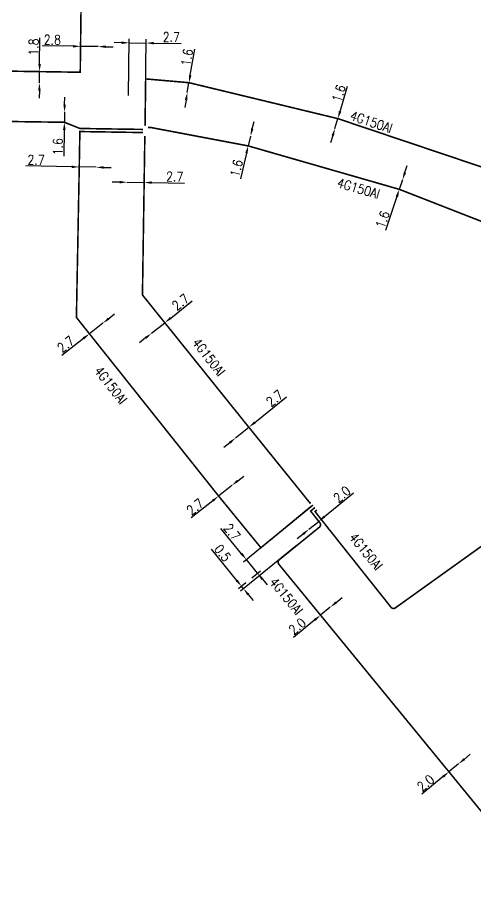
# Model space of a CAD drawing. Header units: millimetres. Extents: x 146511 to 147000, y 143998 to 145000.
# Drawn here: x 146681.5 to 146754.4, y 144450.3 to 144588.4 of the extents above; entities that cross this region are included whole.
import ezdxf
from ezdxf.enums import TextEntityAlignment as Align

# ---------------------------------------------------------------- set-up
doc = ezdxf.new("R2010")
doc.units = ezdxf.units.MM
doc.header["$MEASUREMENT"] = 0
doc.header["$PDMODE"] = 34
doc.linetypes.add('B_ST_AL', pattern=[2000, 1000, 1000])
doc.layers.get('DEFPOINTS').update_dxf_attribs({"linetype": 'CONTINUOUS'})
doc.layers.add('B_100', color=3, linetype='CONTINUOUS')
doc.styles.get("Standard").update_dxf_attribs({"font": 'romans.shx', "width": 0.85})
doc.dimstyles.get("Standard").update_dxf_attribs({"dimtxt": 1.5, "dimasz": 1.2, "dimexe": 0.625, "dimexo": 0.625, "dimgap": 0.25, "dimtad": 1, "dimdec": 1, "dimzin": 0, "dimdsep": 46, "dimtxsty": 'Standard', "dimcen": -0.5, "dimadec": 0, "dimazin": 0, "dimtfac": 1, "dimtdec": 1, "dimtmove": 0, "dimatfit": 3, "dimfxl": 1, "dimtolj": 1, "dimtzin": 0, "dimarcsym": 0})

# ---------------------------------------------------------------- blocks, each defined once
blk = doc.blocks.new('*D120')
at = {"layer": 'B_100', "color": 0, "linetype": 'Continuous', "lineweight": -2}
for p, q in [((146752.58, 144470.56), (146753.51, 144471.32)), ((146751.65, 144469.8), (146750.11, 144468.53)), ((146749.18, 144467.77), (146745.81, 144464.99))]:
    blk.add_line(p, q, dxfattribs=at)
at = {"layer": 'B_100', "color": 0, "linetype": 'Continuous'}
for points in [[(146752.45, 144470.72), (146752.71, 144470.41), (146751.65, 144469.8)], [(146749.06, 144467.92), (146749.31, 144467.61), (146750.11, 144468.53)]]:
    blk.add_solid(points, dxfattribs=at)
at = {"layer": 'DEFPOINTS', "color": 0, "linetype": 'Continuous'}
for p in [(146751.65, 144469.8), (146751.65, 144469.8), (146750.11, 144468.53)]:
    blk.add_point(p, dxfattribs=at)
at = {"layer": 'B_100', "color": 0, "linetype": 'Continuous', "insert": (146746.4, 144466.77), "char_height": 1.5, "attachment_point": 5, "rotation": 39.4452}
blk.add_mtext('\\A1;2.0', dxfattribs=at)
blk = doc.blocks.new('*D121')
at = {"layer": 'B_100', "color": 0, "linetype": 'Continuous', "lineweight": -2}
for p, q in [((146732.18, 144495.44), (146733.11, 144496.2)), ((146731.25, 144494.68), (146729.7, 144493.41)), ((146728.78, 144492.65), (146725.4, 144489.88))]:
    blk.add_line(p, q, dxfattribs=at)
at = {"layer": 'B_100', "color": 0, "linetype": 'Continuous'}
for points in [[(146732.05, 144495.59), (146732.31, 144495.29), (146731.25, 144494.68)], [(146728.65, 144492.81), (146728.9, 144492.5), (146729.7, 144493.41)]]:
    blk.add_solid(points, dxfattribs=at)
at = {"layer": 'DEFPOINTS', "color": 0, "linetype": 'Continuous'}
for p in [(146731.25, 144494.68), (146731.25, 144494.68), (146729.7, 144493.41)]:
    blk.add_point(p, dxfattribs=at)
at = {"layer": 'B_100', "color": 0, "linetype": 'Continuous', "insert": (146725.99, 144491.66), "char_height": 1.5, "attachment_point": 5, "rotation": 39.3416}
blk.add_mtext('\\A1;2.0', dxfattribs=at)
blk = doc.blocks.new('*D122')
at = {"layer": 'B_100', "color": 0, "linetype": 'Continuous', "lineweight": -2}
for p, q in [((146725.84, 144504.43), (146716.97, 144497.22)), ((146716.39, 144498.93), (146712.36, 144503.89)), ((146717.81, 144498.54), (146716.66, 144497.6)), ((146717.45, 144497.62), (146717.14, 144498)), ((146718.21, 144496.68), (146718.97, 144495.75))]:
    blk.add_line(p, q, dxfattribs=at)
at = {"layer": 'B_100', "color": 0, "linetype": 'Continuous'}
for points in [[(146716.54, 144499.05), (146716.23, 144498.8), (146717.14, 144498)], [(146718.36, 144496.81), (146718.05, 144496.56), (146717.45, 144497.62)]]:
    blk.add_solid(points, dxfattribs=at)
at = {"layer": 'DEFPOINTS', "color": 0, "linetype": 'Continuous'}
for p in [(146726.33, 144504.82), (146718.3, 144498.93), (146717.14, 144498)]:
    blk.add_point(p, dxfattribs=at)
at = {"layer": 'B_100', "color": 0, "linetype": 'Continuous', "insert": (146714.13, 144503.29), "char_height": 1.5, "attachment_point": 5, "rotation": 309.0777}
blk.add_mtext('\\A1;0.5', dxfattribs=at)
blk = doc.blocks.new('*D123')
at = {"layer": 'B_100', "color": 0, "linetype": 'Continuous', "lineweight": -2}
for p, q in [((146730.34, 144509.08), (146734.96, 144512.84)), ((146727.85, 144507.06), (146729.41, 144508.32)), ((146726.92, 144506.3), (146725.99, 144505.55))]:
    blk.add_line(p, q, dxfattribs=at)
at = {"layer": 'B_100', "color": 0, "linetype": 'Continuous'}
for points in [[(146730.21, 144509.23), (146730.46, 144508.92), (146729.41, 144508.32)], [(146726.8, 144506.46), (146727.05, 144506.15), (146727.85, 144507.06)]]:
    blk.add_solid(points, dxfattribs=at)
at = {"layer": 'DEFPOINTS', "color": 0, "linetype": 'Continuous'}
for p in [(146729.41, 144508.32), (146727.85, 144507.06), (146727.85, 144507.06)]:
    blk.add_point(p, dxfattribs=at)
at = {"layer": 'B_100', "color": 0, "linetype": 'Continuous', "insert": (146733.1, 144512.61), "char_height": 1.5, "attachment_point": 5, "rotation": 39.1069}
blk.add_mtext('\\A1;2.0', dxfattribs=at)
blk = doc.blocks.new('*D143')
at = {"layer": 'B_100', "color": 0, "linetype": 'Continuous', "lineweight": -2}
for p, q in [((146743.11, 144563.71), (146743.48, 144564.85)), ((146742.73, 144562.57), (146742.22, 144561.06)), ((146741.84, 144559.92), (146740.04, 144554.53))]:
    blk.add_line(p, q, dxfattribs=at)
at = {"layer": 'B_100', "color": 0, "linetype": 'Continuous'}
for points in [[(146742.92, 144563.78), (146743.3, 144563.65), (146742.73, 144562.57)], [(146741.65, 144559.98), (146742.03, 144559.85), (146742.22, 144561.06)]]:
    blk.add_solid(points, dxfattribs=at)
at = {"layer": 'DEFPOINTS', "color": 0, "linetype": 'Continuous'}
for p in [(146742.73, 144562.57), (146742.73, 144562.57), (146742.22, 144561.06)]:
    blk.add_point(p, dxfattribs=at)
at = {"layer": 'B_100', "color": 0, "linetype": 'Continuous', "insert": (146739.57, 144556.26), "char_height": 1.5, "attachment_point": 5, "rotation": 71.5662}
blk.add_mtext('\\A1;1.6', dxfattribs=at)
blk = doc.blocks.new('*D144')
at = {"layer": 'B_100', "color": 0, "linetype": 'Continuous', "lineweight": -2}
for p, q in [((146718.84, 144570.68), (146719.12, 144571.85)), ((146718.56, 144569.52), (146718.19, 144567.96)), ((146717.92, 144566.79), (146716.95, 144562.72))]:
    blk.add_line(p, q, dxfattribs=at)
at = {"layer": 'B_100', "color": 0, "linetype": 'Continuous'}
for points in [[(146718.65, 144570.73), (146719.03, 144570.64), (146718.56, 144569.52)], [(146717.72, 144566.84), (146718.11, 144566.75), (146718.19, 144567.96)]]:
    blk.add_solid(points, dxfattribs=at)
at = {"layer": 'DEFPOINTS', "color": 0, "linetype": 'Continuous'}
for p in [(146718.56, 144569.52), (146718.56, 144569.52), (146718.19, 144567.96)]:
    blk.add_point(p, dxfattribs=at)
at = {"layer": 'B_100', "color": 0, "linetype": 'Continuous', "insert": (146716.32, 144564.4), "char_height": 1.5, "attachment_point": 5, "rotation": 76.6451}
blk.add_mtext('\\A1;1.6', dxfattribs=at)
blk = doc.blocks.new('*D145')
at = {"layer": 'B_100', "color": 0, "linetype": 'Continuous', "lineweight": -2}
for p, q in [((146732.79, 144573.44), (146733.99, 144577.45)), ((146731.99, 144570.75), (146732.45, 144572.29)), ((146733.05, 144572.11), (146733.05, 144572.11)), ((146732.59, 144570.57), (146732.59, 144570.57)), ((146731.65, 144569.6), (146731.3, 144568.45))]:
    blk.add_line(p, q, dxfattribs=at)
at = {"layer": 'B_100', "color": 0, "linetype": 'Continuous'}
for points in [[(146732.6, 144573.49), (146732.98, 144573.38), (146732.45, 144572.29)], [(146731.45, 144569.66), (146731.84, 144569.55), (146731.99, 144570.75)]]:
    blk.add_solid(points, dxfattribs=at)
at = {"layer": 'DEFPOINTS', "color": 0, "linetype": 'Continuous'}
for p in [(146732.45, 144572.29), (146731.99, 144570.75), (146731.99, 144570.75)]:
    blk.add_point(p, dxfattribs=at)
at = {"layer": 'B_100', "color": 0, "linetype": 'Continuous', "insert": (146732.61, 144576.3), "char_height": 1.5, "attachment_point": 5, "rotation": 73.3457}
blk.add_mtext('\\A1;1.6', dxfattribs=at)
blk = doc.blocks.new('*D146')
at = {"layer": 'B_100', "color": 0, "linetype": 'Continuous', "lineweight": -2}
for p, q in [((146708.98, 144579.19), (146709.69, 144583.32)), ((146708.51, 144576.43), (146708.78, 144578)), ((146708.31, 144575.25), (146708.1, 144574.06))]:
    blk.add_line(p, q, dxfattribs=at)
at = {"layer": 'B_100', "color": 0, "linetype": 'Continuous'}
for points in [[(146708.79, 144579.22), (146709.18, 144579.15), (146708.78, 144578)], [(146708.11, 144575.28), (146708.5, 144575.21), (146708.51, 144576.43)]]:
    blk.add_solid(points, dxfattribs=at)
at = {"layer": 'DEFPOINTS', "color": 0, "linetype": 'Continuous'}
for p in [(146708.78, 144578), (146708.51, 144576.43), (146708.51, 144576.43)]:
    blk.add_point(p, dxfattribs=at)
at = {"layer": 'B_100', "color": 0, "linetype": 'Continuous', "insert": (146708.46, 144582.01), "char_height": 1.5, "attachment_point": 5, "rotation": 80.2413}
blk.add_mtext('\\A1;1.6', dxfattribs=at)
blk = doc.blocks.new('*D147')
at = {"layer": 'B_100', "color": 0, "linetype": 'Continuous', "lineweight": -2}
for p, q in [((146698.07, 144584.35), (146696.87, 144584.37)), ((146699.16, 144575.98), (146699.28, 144584.96)), ((146699.27, 144584.33), (146701.97, 144584.3)), ((146701.86, 144575.95), (146701.98, 144584.92)), ((146703.17, 144584.28), (146707.54, 144584.22))]:
    blk.add_line(p, q, dxfattribs=at)
at = {"layer": 'B_100', "color": 0, "linetype": 'Continuous'}
for points in [[(146698.08, 144584.55), (146698.07, 144584.15), (146699.27, 144584.33)], [(146703.18, 144584.48), (146703.17, 144584.08), (146701.97, 144584.3)]]:
    blk.add_solid(points, dxfattribs=at)
at = {"layer": 'DEFPOINTS', "color": 0, "linetype": 'Continuous'}
for p in [(146699.27, 144584.33), (146699.15, 144575.36), (146701.85, 144575.32)]:
    blk.add_point(p, dxfattribs=at)
at = {"layer": 'B_100', "color": 0, "linetype": 'Continuous', "insert": (146705.97, 144585.25), "char_height": 1.5, "attachment_point": 5, "rotation": 359.2335}
blk.add_mtext('\\A1;2.7', dxfattribs=at)
blk = doc.blocks.new('*D148')
at = {"layer": 'B_100', "color": 0, "linetype": 'Continuous', "lineweight": -2}
for p, q in [((146697.75, 144562.2), (146696.55, 144562.22)), ((146698.95, 144562.19), (146701.65, 144562.14)), ((146702.85, 144562.13), (146708.08, 144562.05))]:
    blk.add_line(p, q, dxfattribs=at)
at = {"layer": 'B_100', "color": 0, "linetype": 'Continuous'}
for points in [[(146697.76, 144562.4), (146697.75, 144562), (146698.95, 144562.19)], [(146702.86, 144562.33), (146702.85, 144561.93), (146701.65, 144562.14)]]:
    blk.add_solid(points, dxfattribs=at)
at = {"layer": 'DEFPOINTS', "color": 0, "linetype": 'Continuous'}
for p in [(146698.95, 144562.19), (146698.95, 144562.19), (146701.65, 144562.14)]:
    blk.add_point(p, dxfattribs=at)
at = {"layer": 'B_100', "color": 0, "linetype": 'Continuous', "insert": (146706.51, 144563.07), "char_height": 1.5, "attachment_point": 5, "rotation": 359.129}
blk.add_mtext('\\A1;2.7', dxfattribs=at)
blk = doc.blocks.new('*D149')
at = {"layer": 'B_100', "color": 0, "linetype": 'Continuous', "lineweight": -2}
for p, q in [((146705.87, 144540.62), (146709.29, 144543.34)), ((146702.81, 144538.19), (146704.93, 144539.87)), ((146701.87, 144537.45), (146700.93, 144536.7))]:
    blk.add_line(p, q, dxfattribs=at)
at = {"layer": 'B_100', "color": 0, "linetype": 'Continuous'}
for points in [[(146705.74, 144540.78), (146705.99, 144540.46), (146704.93, 144539.87)], [(146701.75, 144537.6), (146702, 144537.29), (146702.81, 144538.19)]]:
    blk.add_solid(points, dxfattribs=at)
at = {"layer": 'DEFPOINTS', "color": 0, "linetype": 'Continuous'}
for p in [(146704.93, 144539.87), (146702.81, 144538.19), (146702.81, 144538.19)]:
    blk.add_point(p, dxfattribs=at)
at = {"layer": 'B_100', "color": 0, "linetype": 'Continuous', "insert": (146707.43, 144543.14), "char_height": 1.5, "attachment_point": 5, "rotation": 38.4708}
blk.add_mtext('\\A1;2.7', dxfattribs=at)
blk = doc.blocks.new('*D150')
at = {"layer": 'B_100', "color": 0, "linetype": 'Continuous', "lineweight": -2}
for p, q in [((146719.24, 144524.02), (146724.27, 144528.08)), ((146716.2, 144521.57), (146718.3, 144523.26)), ((146715.27, 144520.81), (146714.33, 144520.06))]:
    blk.add_line(p, q, dxfattribs=at)
at = {"layer": 'B_100', "color": 0, "linetype": 'Continuous'}
for points in [[(146719.11, 144524.17), (146719.36, 144523.86), (146718.3, 144523.26)], [(146715.14, 144520.97), (146715.39, 144520.66), (146716.2, 144521.57)]]:
    blk.add_solid(points, dxfattribs=at)
at = {"layer": 'DEFPOINTS', "color": 0, "linetype": 'Continuous'}
for p in [(146718.3, 144523.26), (146716.2, 144521.57), (146716.2, 144521.57)]:
    blk.add_point(p, dxfattribs=at)
at = {"layer": 'B_100', "color": 0, "linetype": 'Continuous', "insert": (146722.41, 144527.87), "char_height": 1.5, "attachment_point": 5, "rotation": 38.9083}
blk.add_mtext('\\A1;2.7', dxfattribs=at)
blk = doc.blocks.new('*D151')
at = {"layer": 'B_100', "color": 0, "linetype": 'Continuous', "lineweight": -2}
for p, q in [((146728, 144510.5), (146717.42, 144501.85)), ((146717.15, 144503.17), (146713.85, 144507.2)), ((146719.69, 144500.07), (146717.91, 144502.24)), ((146718.78, 144499.33), (146720.17, 144500.46)), ((146720.45, 144499.14), (146721.21, 144498.21))]:
    blk.add_line(p, q, dxfattribs=at)
at = {"layer": 'B_100', "color": 0, "linetype": 'Continuous'}
for points in [[(146717.3, 144503.3), (146716.99, 144503.05), (146717.91, 144502.24)], [(146720.6, 144499.27), (146720.29, 144499.01), (146719.69, 144500.07)]]:
    blk.add_solid(points, dxfattribs=at)
at = {"layer": 'DEFPOINTS', "color": 0, "linetype": 'Continuous'}
for p in [(146728.49, 144510.9), (146719.69, 144500.07), (146718.3, 144498.93)]:
    blk.add_point(p, dxfattribs=at)
at = {"layer": 'B_100', "color": 0, "linetype": 'Continuous', "insert": (146715.63, 144506.61), "char_height": 1.5, "attachment_point": 5, "rotation": 309.2828}
blk.add_mtext('\\A1;2.7', dxfattribs=at)
blk = doc.blocks.new('*D152')
at = {"layer": 'B_100', "color": 0, "linetype": 'Continuous', "lineweight": -2}
for p, q in [((146716.54, 144514.77), (146717.48, 144515.52)), ((146715.6, 144514.02), (146713.49, 144512.34)), ((146712.55, 144511.59), (146709.14, 144508.86))]:
    blk.add_line(p, q, dxfattribs=at)
at = {"layer": 'B_100', "color": 0, "linetype": 'Continuous'}
for points in [[(146716.41, 144514.93), (146716.66, 144514.61), (146715.6, 144514.02)], [(146712.43, 144511.74), (146712.68, 144511.43), (146713.49, 144512.34)]]:
    blk.add_solid(points, dxfattribs=at)
at = {"layer": 'DEFPOINTS', "color": 0, "linetype": 'Continuous'}
for p in [(146715.6, 144514.02), (146715.6, 144514.02), (146713.49, 144512.34)]:
    blk.add_point(p, dxfattribs=at)
at = {"layer": 'B_100', "color": 0, "linetype": 'Continuous', "insert": (146709.75, 144510.63), "char_height": 1.5, "attachment_point": 5, "rotation": 38.6208}
blk.add_mtext('\\A1;2.7', dxfattribs=at)
blk = doc.blocks.new('*D153')
at = {"layer": 'B_100', "color": 0, "linetype": 'Continuous', "lineweight": -2}
for p, q in [((146696.02, 144540.53), (146696.96, 144541.27)), ((146695.07, 144539.79), (146692.95, 144538.12)), ((146692, 144537.38), (146688.56, 144534.68))]:
    blk.add_line(p, q, dxfattribs=at)
at = {"layer": 'B_100', "color": 0, "linetype": 'Continuous'}
for points in [[(146695.89, 144540.68), (146696.14, 144540.37), (146695.07, 144539.79)], [(146691.88, 144537.54), (146692.13, 144537.22), (146692.95, 144538.12)]]:
    blk.add_solid(points, dxfattribs=at)
at = {"layer": 'DEFPOINTS', "color": 0, "linetype": 'Continuous'}
for p in [(146695.07, 144539.79), (146695.07, 144539.79), (146692.95, 144538.12)]:
    blk.add_point(p, dxfattribs=at)
at = {"layer": 'B_100', "color": 0, "linetype": 'Continuous', "insert": (146689.19, 144536.45), "char_height": 1.5, "attachment_point": 5, "rotation": 38.0935}
blk.add_mtext('\\A1;2.7', dxfattribs=at)
blk = doc.blocks.new('*D154')
at = {"layer": 'B_100', "color": 0, "linetype": 'Continuous', "lineweight": -2}
for p, q in [((146690.13, 144564.63), (146682.85, 144564.77)), ((146694.03, 144564.56), (146691.33, 144564.61)), ((146695.23, 144564.54), (146696.43, 144564.52))]:
    blk.add_line(p, q, dxfattribs=at)
at = {"layer": 'B_100', "color": 0, "linetype": 'Continuous'}
for points in [[(146690.13, 144564.83), (146690.13, 144564.43), (146691.33, 144564.61)], [(146695.23, 144564.74), (146695.22, 144564.34), (146694.03, 144564.56)]]:
    blk.add_solid(points, dxfattribs=at)
at = {"layer": 'DEFPOINTS', "color": 0, "linetype": 'Continuous'}
for p in [(146691.33, 144564.61), (146694.03, 144564.56), (146694.03, 144564.56)]:
    blk.add_point(p, dxfattribs=at)
at = {"layer": 'B_100', "color": 0, "linetype": 'Continuous', "insert": (146684.46, 144565.74), "char_height": 1.5, "attachment_point": 5, "rotation": 358.9289}
blk.add_mtext('\\A1;2.7', dxfattribs=at)
blk = doc.blocks.new('*D155')
at = {"layer": 'B_100', "color": 0, "linetype": 'Continuous', "lineweight": -2}
for p, q in [((146689.01, 144574.51), (146689.02, 144575.71)), ((146688.99, 144573.31), (146688.97, 144571.71)), ((146688.95, 144570.51), (146688.9, 144566.32))]:
    blk.add_line(p, q, dxfattribs=at)
at = {"layer": 'B_100', "color": 0, "linetype": 'Continuous'}
for points in [[(146688.81, 144574.51), (146689.21, 144574.5), (146688.99, 144573.31)], [(146688.75, 144570.51), (146689.15, 144570.5), (146688.97, 144571.71)]]:
    blk.add_solid(points, dxfattribs=at)
at = {"layer": 'DEFPOINTS', "color": 0, "linetype": 'Continuous'}
for p in [(146688.99, 144573.31), (146688.99, 144573.31), (146688.97, 144571.71)]:
    blk.add_point(p, dxfattribs=at)
at = {"layer": 'B_100', "color": 0, "linetype": 'Continuous', "insert": (146687.92, 144567.83), "char_height": 1.5, "attachment_point": 5, "rotation": 89.2355}
blk.add_mtext('\\A1;1.6', dxfattribs=at)
blk = doc.blocks.new('*D162')
at = {"layer": 'B_100', "color": 0, "linetype": 'Continuous', "lineweight": -2}
for p, q in [((146690.34, 144583.78), (146685.45, 144583.84)), ((146694.34, 144583.74), (146691.54, 144583.77)), ((146695.54, 144583.72), (146696.74, 144583.71))]:
    blk.add_line(p, q, dxfattribs=at)
at = {"layer": 'B_100', "color": 0, "linetype": 'Continuous'}
for points in [[(146690.35, 144583.98), (146690.34, 144583.58), (146691.54, 144583.77)], [(146695.54, 144583.92), (146695.54, 144583.52), (146694.34, 144583.74)]]:
    blk.add_solid(points, dxfattribs=at)
at = {"layer": 'DEFPOINTS', "color": 0, "linetype": 'Continuous'}
for p in [(146691.54, 144583.77), (146694.34, 144583.74), (146694.34, 144583.74)]:
    blk.add_point(p, dxfattribs=at)
at = {"layer": 'B_100', "color": 0, "linetype": 'Continuous', "insert": (146687.05, 144584.82), "char_height": 1.5, "attachment_point": 5, "rotation": 359.3562}
blk.add_mtext('\\A1;2.8', dxfattribs=at)
blk = doc.blocks.new('*D163')
at = {"layer": 'B_100', "color": 0, "linetype": 'Continuous', "lineweight": -2}
for p, q in [((146685.03, 144580.96), (146685.08, 144585.15)), ((146685, 144577.96), (146685.02, 144579.76)), ((146684.99, 144576.76), (146684.97, 144575.56))]:
    blk.add_line(p, q, dxfattribs=at)
at = {"layer": 'B_100', "color": 0, "linetype": 'Continuous'}
for points in [[(146684.83, 144580.96), (146685.23, 144580.96), (146685.02, 144579.76)], [(146684.79, 144576.76), (146685.19, 144576.76), (146685, 144577.96)]]:
    blk.add_solid(points, dxfattribs=at)
at = {"layer": 'DEFPOINTS', "color": 0, "linetype": 'Continuous'}
for p in [(146685.02, 144579.76), (146685, 144577.96), (146685, 144577.96)]:
    blk.add_point(p, dxfattribs=at)
at = {"layer": 'B_100', "color": 0, "linetype": 'Continuous', "insert": (146684.07, 144583.66), "char_height": 1.5, "attachment_point": 5, "rotation": 89.331}
blk.add_mtext('\\A1;1.8', dxfattribs=at)

msp = doc.modelspace()

# ---------------------------------------------------------------- linework, layer by layer
at = {"layer": 'B_100', "linetype": 'B_ST_AL', "flags": 128}
for points in [[(146621.29, 144568.95, 0.25, 0.25, 0), (146619.8, 144569.37, 0.25, 0.25, 0), (146620.2, 144580.23, 0.25, 0.25, 0), (146628.63, 144580.56, 0.25, 0.25, 0), (146641.56, 144580.47, 0.25, 0.25, 0), (146663.5, 144580.08, 0.25, 0.25, 0), (146685.02, 144579.76, 0.25, 0.25, 0), (146691.49, 144579.66, 0.25, 0.25, 0), (146691.54, 144583.77, 0.25, 0.25, 0), (146691.73, 144599.26, 0.25, 0.25, 0), (146692.2, 144628.21, 0.25, 0.25, 0), (146692.51, 144651.03, 0.25, 0.25, 0), (146692.75, 144662.77, 0, 0, 0)], [(146786.19, 144529.31, 0.25, 0.25, 0), (146786.43, 144529.69, 0.25, 0.25, 0), (146786.16, 144529.87, 0.25, 0.25, 0), (146788.5, 144533.37, 0.25, 0.25, 0), (146790.53, 144536.41, 0.25, 0.25, 0), (146790.53, 144536.41, 0.25, 0.25, 0), (146790.53, 144536.41, 0.25, 0.25, 0), (146786.47, 144539.13, 0.25, 0.25, 0), (146782.55, 144541.76, 0.25, 0.25, 0), (146781.86, 144544.5, 0.25, 0.25, 0), (146779.63, 144545.58, 0.25, 0.25, 0), (146782.86, 144552, 0.25, 0.25, 0), (146775.01, 144555.96, 0.25, 0.25, 0), (146756.73, 144564.13, 0.25, 0.25, 0), (146732.45, 144572.29, 0.25, 0.25, 0), (146708.78, 144578, 0.25, 0.25, 0), (146701.9, 144578.6, 0.25, 0.25, 0), (146701.85, 144575.32, 0.25, 0.25, 0), (146701.79, 144571.12, 0, 0, 0)], [(146701.48, 144570.58, 0.25, 0.25, 0), (146699.15, 144570.61, 0.25, 0.25, 0), (146691.44, 144570.73, 0.25, 0.25, 0), (146688.97, 144571.71, 0.25, 0.25, 0), (146669.07, 144572, 0.25, 0.25, 0), (146647.05, 144572.36, 0.25, 0.25, 0), (146625.94, 144572.7, 0.25, 0.25, 0), (146620.43, 144572.78, 0.25, 0.25, 0), (146620.32, 144569.75, 0.25, 0.25, 0), (146621.42, 144569.44, 0, 0, 0)], [(146785.92, 144529.43, 0.25, 0.25, 0), (146785.46, 144529.74, 0.25, 0.25, 0), (146788.09, 144533.65, 0.25, 0.25, 0), (146789.8, 144536.29, 0.25, 0.25, 0), (146782.08, 144541.48, 0.25, 0.25, 0), (146781.43, 144544.17, 0.25, 0.25, 0), (146774.79, 144547.78, 0.25, 0.25, 0), (146770.51, 144549.81, 0.25, 0.25, 0), (146762.63, 144553.1, 0.25, 0.25, 0), (146742.22, 144561.06, 0.25, 0.25, 0), (146718.19, 144567.96, 0.25, 0.25, 0), (146702.67, 144570.89, 0.25, 0.25, 0), (146702.28, 144570.89, 0, 0, 0)], [(146701.47, 144570.08, 0.25, 0.25, 0), (146691.43, 144570.24, 0.25, 0.25, 0), (146691.33, 144564.61, 0.25, 0.25, 0), (146690.88, 144540.71, 0.25, 0.25, 0), (146713.49, 144512.34, 0.25, 0.25, 0), (146720.21, 144504.13, 0.25, 0.25, 0), (146728.49, 144510.9, 0.25, 0.25, 0), (146728.49, 144510.9, 0, 0, 0)], [(146728.14, 144511.33, 0.25, 0.25, 0), (146728.02, 144511.23, 0.25, 0.25, 0), (146718.3, 144523.26, 0.25, 0.25, 0), (146704.93, 144539.87, 0.25, 0.25, 0), (146701.38, 144544.28, 0.25, 0.25, 0), (146701.65, 144562.14, 0.25, 0.25, 0), (146701.76, 144569.52, 0, 0, 0)], [(146797.25, 144426.39, 0.25, 0.25, 0), (146794.87, 144429.09, 0.25, 0.25, 0.401847), (146794.18, 144429.14, 0.25, 0.25, 0), (146787.42, 144423.66, 0.25, 0.25, -0.414214), (146786.72, 144423.74, 0.25, 0.25, 0), (146777.38, 144435.25, 0.25, 0.25, 0), (146750.11, 144468.53, 0.25, 0.25, 0), (146729.7, 144493.41, 0.25, 0.25, 0), (146723.06, 144501.51, 0.25, 0.25, -0.41563), (146723.13, 144502.22, 0.25, 0.25, 0), (146729.51, 144507.39, 0.25, 0.25, 0.411239), (146729.59, 144508.09, 0.25, 0.25, 0), (146729.41, 144508.32, 0.25, 0.25, 0), (146728.12, 144509.95, 0.25, 0.25, 0), (146728.8, 144510.51, 0, 0, 0)]]:
    msp.add_lwpolyline(points, format="xyseb", dxfattribs=at)
at = {"layer": 'B_100', "linetype": 'B_ST_AL', "const_width": 0.25, "flags": 128}
msp.add_lwpolyline([(146785.64, 144529.01), (146785.42, 144529.16, -0.159162), (146785.06, 144530.04), (146787.13, 144533.12), (146789.65, 144536.7), (146785.67, 144537.91), (146782.11, 144540.3), (146775.66, 144543.92), (146774, 144538.81), (146769.8, 144527.41), (146766.31, 144517.55), (146763.53, 144511.05, -0.109803), (146763.4, 144510.87), (146759.49, 144507.38), (146741.59, 144494.57, -0.399329), (146740.9, 144494.67), (146729.79, 144508.64), (146728.82, 144509.88), (146729.12, 144510.12)], format="xyb", dxfattribs=at)
msp.add_lwpolyline([(146729.12, 144510.12), (146728.82, 144509.88)], dxfattribs=at)
msp.add_lwpolyline([(146729.12, 144510.12), (146728.82, 144509.88)], dxfattribs=at)

# ---------------------------------------------------------------- texts
at = {"layer": 'B_100', "linetype": 'Continuous', "width": 0.85}
for rotation, p in [(341.5757, (146737.78, 144571.76)), (343.9718, (146735.74, 144561.21)), (308.09, (146711.92, 144534.42)), (308.09, (146696.34, 144529.96)), (309.3379, (146736.91, 144503.54)), (309.3379, (146724.24, 144496.44))]:
    msp.add_text('4G150Al', height=1.5, rotation=rotation, dxfattribs=at).set_placement(p, align=Align.MIDDLE)

# ---------------------------------------------------------------- dimensions: what is measured, and where the dimension line sits
at = {"layer": 'B_100', "linetype": 'Continuous'}
for base, p1, p2, angle, picture, middle in [((146694.34, 144583.74), (146691.54, 144583.77), (146694.34, 144583.74), 179.3562, '*D162', (146687.04, 144583.82)), ((146699.27, 144584.33), (146701.85, 144575.32), (146699.15, 144575.36), 359.2335, '*D147', (146705.96, 144584.25)), ((146685, 144577.96), (146685.02, 144579.76), (146685, 144577.96), 89.331, '*D163', (146685.07, 144583.65)), ((146708.51, 144576.43), (146708.78, 144578), (146708.51, 144576.43), 80.2413, '*D146', (146709.44, 144581.84)), ((146731.99, 144570.75), (146732.45, 144572.29), (146731.99, 144570.75), 73.3457, '*D145', (146733.56, 144576.02)), ((146688.99, 144573.31), (146688.97, 144571.71), (146688.99, 144573.31), 269.2355, '*D155', (146688.92, 144567.81)), ((146718.56, 144569.52), (146718.19, 144567.96), (146718.56, 144569.52), 256.6451, '*D144', (146717.29, 144564.17)), ((146694.03, 144564.56), (146691.33, 144564.61), (146694.03, 144564.56), 178.9289, '*D154', (146684.44, 144564.74)), ((146698.95, 144562.19), (146701.65, 144562.14), (146698.95, 144562.19), 359.129, '*D148', (146706.49, 144562.07)), ((146742.73, 144562.57), (146742.22, 144561.06), (146742.73, 144562.57), 251.5662, '*D143', (146740.52, 144555.94)), ((146702.81, 144538.19), (146704.93, 144539.87), (146702.81, 144538.19), 38.4708, '*D149', (146708.05, 144542.35)), ((146695.07, 144539.79), (146692.95, 144538.12), (146695.07, 144539.79), 218.0935, '*D153', (146689.81, 144535.66)), ((146716.2, 144521.57), (146718.3, 144523.26), (146716.2, 144521.57), 38.9083, '*D150', (146723.04, 144527.09)), ((146715.6, 144514.02), (146713.49, 144512.34), (146715.6, 144514.02), 218.6208, '*D152', (146710.38, 144509.85)), ((146727.85, 144507.06), (146729.41, 144508.32), (146727.85, 144507.06), 39.1069, '*D123', (146733.73, 144511.84)), ((146717.14, 144498), (146726.33, 144504.82), (146718.3, 144498.93), 309.0777, '*D122', (146713.36, 144502.66)), ((146731.25, 144494.68), (146729.7, 144493.41), (146731.25, 144494.68), 219.3416, '*D121', (146726.62, 144490.88)), ((146751.65, 144469.8), (146750.11, 144468.53), (146751.65, 144469.8), 219.4452, '*D120', (146747.03, 144466))]:
    dim = msp.add_linear_dim(base=base, p1=p1, p2=p2, angle=angle, dimstyle='Standard', dxfattribs=at)
    dim.commit()
    dim.dimension.update_dxf_attribs({"geometry": picture, "text_midpoint": middle, "dimtype": 160})
dim = msp.add_linear_dim(base=(146719.69, 144500.07), p1=(146728.49, 144510.9), p2=(146718.3, 144498.93), angle=129.2828, text='2.7', dimstyle='Standard', dxfattribs=at)
dim.commit()
dim.dimension.update_dxf_attribs({"geometry": '*D151', "text_midpoint": (146714.85, 144505.98), "dimtype": 160})

doc.saveas('drawing.dxf')
